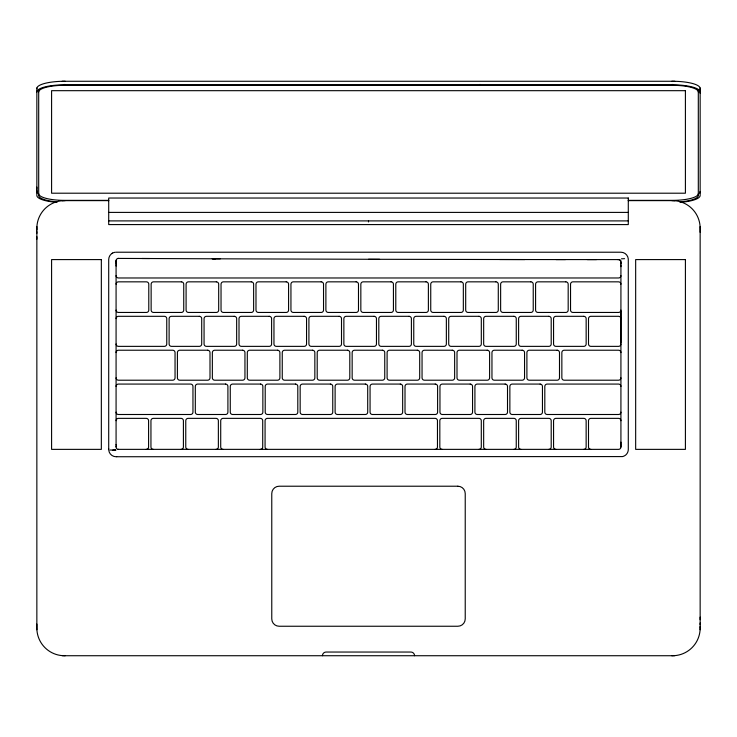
<?xml version="1.0" encoding="UTF-8"?>
<svg xmlns="http://www.w3.org/2000/svg" width="737" height="737" viewBox="0 0 737 737"><rect width="100%" height="100%" fill="white"/><g stroke="black" fill="none" stroke-linecap="round" stroke-linejoin="round"><path stroke-width="1.11" d="M36.896 192.329A28.034 7.25 0 0 1 36.85 191.896L36.85 191.021M36.85 627.215L36.896 629.73M36.85 626.579L36.85 625.529M36.85 624.902L36.85 624.064M36.85 239.23L36.85 236.706M36.85 233.353L36.85 231.667M36.85 229.99L36.85 229.152M36.85 190.588L36.85 189.722M36.85 188.847L36.85 187.115M108.707 448.787L108.735 450.012A7.379 7.379 0 0 0 116.05 456.737L116.667 456.737M116.078 445.093L116.078 444.577M116.078 266.029L116.078 265.357M116.078 264.343L116.078 262.989M116.078 262.308L116.078 261.635M620.923 446.051L620.923 447.018A2.358 2.358 0 0 1 618.564 449.367L118.224 449.358M620.923 445.369L620.923 443.729M620.923 443.001L620.923 442.154M620.923 342.843L620.923 311.456M620.923 266.656L620.923 265.302M620.923 263.947L620.923 263.266M620.923 262.335L620.923 262.925M700.15 627.215L700.15 626.376M700.15 624.69L700.15 623.014M700.15 619.651L700.15 617.136M700.15 232.302L700.15 231.455M700.15 230.828L700.15 229.778M700.15 229.152L700.104 226.627M700.15 93.212L700.15 91.48M700.15 90.605L700.15 89.739M36.85 191.896L36.85 191.841A27.637 7.149 0 0 0 37.311 193.205M116.078 446.862L116.078 446.355M700.15 191.786L700.113 192.274M36.896 87.998L36.85 88.597M111.996 253.454L112.558 253.113M118.003 258.42L149.694 258.53M621.438 258.816L624.571 258.669M115.82 450.095L109.942 450.021M62.12 200.731L65.197 200.63M674.88 655.626L671.803 655.727M62.12 81.3L65.197 81.273M671.803 81.273L674.88 81.3M38.693 91.987A25.795 6.679 0 0 1 64.487 85.308L672.513 85.308A25.795 6.679 0 0 1 698.308 91.987M38.693 193.684A25.795 6.679 0 0 0 64.487 200.363L108.707 200.363M628.293 200.363L672.513 200.363A25.795 6.679 0 0 0 698.308 193.684M108.707 200.63L64.487 200.63A27.637 27.637 0 0 0 36.85 228.267L36.85 628.09A27.637 27.637 0 0 0 64.487 655.727L672.513 655.727A27.637 27.637 0 0 0 700.15 628.09L700.15 627.629M628.293 200.63L672.513 200.63A27.637 27.637 0 0 1 700.15 228.267L700.15 628.09A28.034 28.034 0 0 1 700.104 629.73M671.803 200.63L674.88 200.731M108.707 212.403L628.293 212.403M108.707 220.897L628.293 220.897M116.151 252.22L620.95 252.22A7.379 7.379 0 0 1 628.274 258.954L628.293 449.303A7.481 7.481 0 0 1 625.63 455.098L625.114 455.429A7.361 7.361 0 0 1 622.433 456.581L116.842 456.737M556.048 259.571L596.509 259.59M587.306 259.59L618.564 259.59A2.358 2.358 0 0 1 620.923 261.948L620.923 447.009M617.661 259.59L618.426 259.59A2.635 2.635 0 0 1 620.978 261.174M65.197 655.727L62.12 655.626M368.5 259.286L524.79 259.553M499.704 259.525L565.463 259.581M212.21 258.798L379.592 259.313M212.671 258.798L215.379 258.807M141.965 258.494L220.271 258.825M118.417 449.367L118.436 449.367A2.358 2.358 0 0 1 116.078 447.009L116.078 260.741A2.358 2.358 0 0 1 118.436 258.383M700.15 191.841L700.15 191.896A27.637 7.149 0 0 1 699.689 193.205M700.15 88.818L700.15 88.431A28.034 7.25 0 0 0 700.104 87.998M116.078 261.552L116.078 260.87A2.653 2.653 0 0 1 116.114 260.281M36.85 228.728L36.85 228.313A28.034 28.034 0 0 1 36.896 226.627M698.308 90.2L698.308 195.462A25.795 6.679 0 0 1 679.606 201.883M672.513 84.414L672.513 85.308M480.036 84.414L480.036 85.308M368.5 220.897L368.5 221.948M108.707 448.916L108.707 259.571A7.453 7.453 0 0 1 115.285 252.192M64.487 84.414L64.487 85.308M38.693 90.2L38.693 195.462A25.795 6.679 0 0 0 57.394 201.883M36.85 91.987A27.637 7.149 0 0 1 64.487 84.829L672.513 84.829A27.637 7.149 0 0 1 700.15 91.987M56.021 202.27A27.637 7.149 0 0 1 36.85 195.462L36.85 88.403A27.637 7.149 0 0 1 64.487 81.273L672.513 81.273A27.637 7.149 0 0 1 700.15 88.422L700.15 195.462A27.637 7.149 0 0 1 680.979 202.27M414.562 655.727A3.685 3.685 0 0 0 410.877 652.042L326.123 652.042A3.685 3.685 0 0 0 322.438 655.727M116.078 275.62A2.358 2.358 0 0 0 118.436 277.978L618.564 277.978A2.358 2.358 0 0 0 620.923 275.62M116.078 310.093A2.358 2.358 0 0 0 118.436 312.451L146.423 312.451A2.358 2.358 0 0 0 148.782 310.093L148.782 284.196A2.358 2.358 0 0 0 146.423 281.838L118.436 281.838A2.358 2.358 0 0 0 116.078 284.196M116.078 344.004A2.358 2.358 0 0 0 118.436 346.362L164.397 346.362A2.358 2.358 0 0 0 166.755 344.004L166.755 318.67A2.358 2.358 0 0 0 164.397 316.311L118.436 316.311A2.358 2.358 0 0 0 116.078 318.67M116.078 377.851A2.358 2.358 0 0 0 118.436 380.209L172.688 380.209A2.358 2.358 0 0 0 175.047 377.851L175.047 352.581A2.358 2.358 0 0 0 172.688 350.222L118.436 350.222A2.358 2.358 0 0 0 116.078 352.581M116.078 386.428A2.358 2.358 0 0 1 118.436 384.069L190.597 384.069A2.358 2.358 0 0 1 192.956 386.428L192.956 412.14A2.358 2.358 0 0 1 190.597 414.498L118.436 414.498A2.358 2.358 0 0 1 116.078 412.14M146.23 449.367A2.358 2.358 0 0 0 148.588 447.009L148.588 420.716A2.358 2.358 0 0 0 146.23 418.358L118.436 418.358A2.358 2.358 0 0 0 116.078 420.716M181.053 449.367A2.358 2.358 0 0 0 183.412 447.009L183.412 420.716A2.358 2.358 0 0 0 181.053 418.358L153.305 418.358A2.358 2.358 0 0 0 150.947 420.716L150.947 447.009A2.358 2.358 0 0 0 153.305 449.367M216.005 449.367A2.358 2.358 0 0 0 218.364 447.009L218.364 420.716A2.358 2.358 0 0 0 216.005 418.358L188.119 418.358A2.358 2.358 0 0 0 185.761 420.716L185.761 447.009A2.358 2.358 0 0 0 188.119 449.367M260.354 449.367A2.358 2.358 0 0 0 262.713 447.009L262.713 420.716A2.358 2.358 0 0 0 260.354 418.358L223.071 418.358A2.358 2.358 0 0 0 220.713 420.716L220.713 447.009A2.358 2.358 0 0 0 223.071 449.367M435.106 449.367A2.358 2.358 0 0 0 437.465 447.009L437.465 420.716A2.358 2.358 0 0 0 435.106 418.358L267.43 418.358A2.358 2.358 0 0 0 265.071 420.716L265.071 447.009A2.358 2.358 0 0 0 267.43 449.367M478.939 449.367A2.358 2.358 0 0 0 481.298 447.009L481.298 420.716A2.358 2.358 0 0 0 478.939 418.358L442.172 418.358A2.358 2.358 0 0 0 439.823 420.716L439.823 447.009A2.358 2.358 0 0 0 442.172 449.367M620.923 284.196A2.358 2.358 0 0 0 618.564 281.838L572.898 281.838A2.358 2.358 0 0 0 570.539 284.196L570.539 310.093A2.358 2.358 0 0 0 572.898 312.451L618.564 312.451A2.358 2.358 0 0 0 620.923 310.093M620.923 318.67A2.358 2.358 0 0 0 618.564 316.311L590.871 316.311A2.358 2.358 0 0 0 588.513 318.67L588.513 344.004A2.358 2.358 0 0 0 590.871 346.362L618.564 346.362A2.358 2.358 0 0 0 620.923 344.004M620.923 352.581A2.358 2.358 0 0 0 618.564 350.222L564.21 350.222A2.358 2.358 0 0 0 561.852 352.581L561.852 377.851A2.358 2.358 0 0 0 564.21 380.209L618.564 380.209A2.358 2.358 0 0 0 620.923 377.851M620.923 386.428A2.358 2.358 0 0 0 618.564 384.069L547.167 384.069A2.358 2.358 0 0 0 544.809 386.428L544.809 412.14A2.358 2.358 0 0 0 547.167 414.498L618.564 414.498A2.358 2.358 0 0 0 620.923 412.14M513.892 449.367A2.358 2.358 0 0 0 516.25 447.009L516.25 420.716A2.358 2.358 0 0 0 513.892 418.358L486.015 418.358A2.358 2.358 0 0 0 483.656 420.716L483.656 447.009A2.358 2.358 0 0 0 486.015 449.367M548.844 449.367A2.358 2.358 0 0 0 551.202 447.009L551.202 420.716A2.358 2.358 0 0 0 548.844 418.358L520.967 418.358A2.358 2.358 0 0 0 518.608 420.716L518.608 447.009A2.358 2.358 0 0 0 520.967 449.367M583.796 449.367A2.358 2.358 0 0 0 586.145 447.009L586.145 420.716A2.358 2.358 0 0 0 583.796 418.358L555.91 418.358A2.358 2.358 0 0 0 553.561 420.716L553.561 447.009A2.358 2.358 0 0 0 555.91 449.367M590.862 449.367A2.358 2.358 0 0 1 588.504 447.009L588.504 420.716A2.358 2.358 0 0 1 590.862 418.358L618.564 418.358A2.358 2.358 0 0 1 620.923 420.716M115.598 450.132L112.448 450.408L115.598 450.132M685.41 90.679L51.59 90.679L51.59 193.205L685.41 193.205L685.41 90.679M628.293 198.032L108.707 198.032L108.707 224.582L628.293 224.582L628.293 198.05M101.338 259.59L51.59 259.59L51.59 449.367L101.338 449.367L101.338 259.59M685.41 259.59L635.663 259.59L635.663 449.367L685.41 449.367L685.41 259.59M181.376 281.838L153.499 281.838A2.358 2.358 0 0 0 151.14 284.196L151.14 310.093A2.358 2.358 0 0 0 153.499 312.451L181.376 312.451A2.358 2.358 0 0 0 183.734 310.093L183.734 284.196A2.358 2.358 0 0 0 181.376 281.838M216.328 281.838L188.451 281.838A2.358 2.358 0 0 0 186.093 284.196L186.093 310.093A2.358 2.358 0 0 0 188.451 312.451L216.328 312.451A2.358 2.358 0 0 0 218.686 310.093L218.686 284.196A2.358 2.358 0 0 0 216.328 281.838M251.271 281.838L223.394 281.838A2.358 2.358 0 0 0 221.036 284.196L221.036 310.093A2.358 2.358 0 0 0 223.394 312.451L251.271 312.451A2.358 2.358 0 0 0 253.629 310.093L253.629 284.196A2.358 2.358 0 0 0 251.271 281.838M286.223 281.838L258.346 281.838A2.358 2.358 0 0 0 255.988 284.196L255.988 310.093A2.358 2.358 0 0 0 258.346 312.451L286.223 312.451A2.358 2.358 0 0 0 288.582 310.093L288.582 284.196A2.358 2.358 0 0 0 286.223 281.838M321.175 281.838L293.298 281.838A2.358 2.358 0 0 0 290.94 284.196L290.94 310.093A2.358 2.358 0 0 0 293.298 312.451L321.175 312.451A2.358 2.358 0 0 0 323.534 310.093L323.534 284.196A2.358 2.358 0 0 0 321.175 281.838M356.128 281.838L328.251 281.838A2.358 2.358 0 0 0 325.892 284.196L325.892 310.093A2.358 2.358 0 0 0 328.251 312.451L356.128 312.451A2.358 2.358 0 0 0 358.486 310.093L358.486 284.196A2.358 2.358 0 0 0 356.128 281.838M391.071 281.838L363.194 281.838A2.358 2.358 0 0 0 360.835 284.196L360.835 310.093A2.358 2.358 0 0 0 363.194 312.451L391.071 312.451A2.358 2.358 0 0 0 393.429 310.093L393.429 284.196A2.358 2.358 0 0 0 391.071 281.838M426.023 281.838L398.146 281.838A2.358 2.358 0 0 0 395.787 284.196L395.787 310.093A2.358 2.358 0 0 0 398.146 312.451L426.023 312.451A2.358 2.358 0 0 0 428.381 310.093L428.381 284.196A2.358 2.358 0 0 0 426.023 281.838M460.975 281.838L433.098 281.838A2.358 2.358 0 0 0 430.74 284.196L430.74 310.093A2.358 2.358 0 0 0 433.098 312.451L460.975 312.451A2.358 2.358 0 0 0 463.333 310.093L463.333 284.196A2.358 2.358 0 0 0 460.975 281.838M495.927 281.838L468.05 281.838A2.358 2.358 0 0 0 465.692 284.196L465.692 310.093A2.358 2.358 0 0 0 468.05 312.451L495.927 312.451A2.358 2.358 0 0 0 498.286 310.093L498.286 284.196A2.358 2.358 0 0 0 495.927 281.838M530.87 281.838L502.993 281.838A2.358 2.358 0 0 0 500.635 284.196L500.635 310.093A2.358 2.358 0 0 0 502.993 312.451L530.87 312.451A2.358 2.358 0 0 0 533.229 310.093L533.229 284.196A2.358 2.358 0 0 0 530.87 281.838M565.823 281.838L537.946 281.838A2.358 2.358 0 0 0 535.587 284.196L535.587 310.093A2.358 2.358 0 0 0 537.946 312.451L565.823 312.451A2.358 2.358 0 0 0 568.181 310.093L568.181 284.196A2.358 2.358 0 0 0 565.823 281.838M199.349 316.311L171.472 316.311A2.358 2.358 0 0 0 169.114 318.67L169.114 344.004A2.358 2.358 0 0 0 171.472 346.362L199.349 346.362A2.358 2.358 0 0 0 201.708 344.004L201.708 318.67A2.358 2.358 0 0 0 199.349 316.311M234.302 316.311L206.424 316.311A2.358 2.358 0 0 0 204.066 318.67L204.066 344.004A2.358 2.358 0 0 0 206.424 346.362L234.302 346.362A2.358 2.358 0 0 0 236.66 344.004L236.66 318.67A2.358 2.358 0 0 0 234.302 316.311M269.254 316.311L241.368 316.311A2.358 2.358 0 0 0 239.009 318.67L239.009 344.004A2.358 2.358 0 0 0 241.368 346.362L269.254 346.362A2.358 2.358 0 0 0 271.603 344.004L271.603 318.67A2.358 2.358 0 0 0 269.254 316.311M304.197 316.311L276.32 316.311A2.358 2.358 0 0 0 273.961 318.67L273.961 344.004A2.358 2.358 0 0 0 276.32 346.362L304.197 346.362A2.358 2.358 0 0 0 306.555 344.004L306.555 318.67A2.358 2.358 0 0 0 304.197 316.311M339.149 316.311L311.272 316.311A2.358 2.358 0 0 0 308.914 318.67L308.914 344.004A2.358 2.358 0 0 0 311.272 346.362L339.149 346.362A2.358 2.358 0 0 0 341.507 344.004L341.507 318.67A2.358 2.358 0 0 0 339.149 316.311M374.101 316.311L346.224 316.311A2.358 2.358 0 0 0 343.866 318.67L343.866 344.004A2.358 2.358 0 0 0 346.224 346.362L374.101 346.362A2.358 2.358 0 0 0 376.46 344.004L376.46 318.67A2.358 2.358 0 0 0 374.101 316.311M409.053 316.311L381.167 316.311A2.358 2.358 0 0 0 378.809 318.67L378.809 344.004A2.358 2.358 0 0 0 381.167 346.362L409.053 346.362A2.358 2.358 0 0 0 411.403 344.004L411.403 318.67A2.358 2.358 0 0 0 409.053 316.311M443.996 316.311L416.119 316.311A2.358 2.358 0 0 0 413.761 318.67L413.761 344.004A2.358 2.358 0 0 0 416.119 346.362L443.996 346.362A2.358 2.358 0 0 0 446.355 344.004L446.355 318.67A2.358 2.358 0 0 0 443.996 316.311M478.949 316.311L451.072 316.311A2.358 2.358 0 0 0 448.713 318.67L448.713 344.004A2.358 2.358 0 0 0 451.072 346.362L478.949 346.362A2.358 2.358 0 0 0 481.307 344.004L481.307 318.67A2.358 2.358 0 0 0 478.949 316.311M513.901 316.311L486.024 316.311A2.358 2.358 0 0 0 483.665 318.67L483.665 344.004A2.358 2.358 0 0 0 486.024 346.362L513.901 346.362A2.358 2.358 0 0 0 516.259 344.004L516.259 318.67A2.358 2.358 0 0 0 513.901 316.311M548.853 316.311L520.967 316.311A2.358 2.358 0 0 0 518.608 318.67L518.608 344.004A2.358 2.358 0 0 0 520.967 346.362L548.853 346.362A2.358 2.358 0 0 0 551.202 344.004L551.202 318.67A2.358 2.358 0 0 0 548.853 316.311M583.796 316.311L555.919 316.311A2.358 2.358 0 0 0 553.561 318.67L553.561 344.004A2.358 2.358 0 0 0 555.919 346.362L583.796 346.362A2.358 2.358 0 0 0 586.155 344.004L586.155 318.67A2.358 2.358 0 0 0 583.796 316.311M207.641 350.222L179.764 350.222A2.358 2.358 0 0 0 177.405 352.581L177.405 377.851A2.358 2.358 0 0 0 179.764 380.209L207.641 380.209A2.358 2.358 0 0 0 209.999 377.851L209.999 352.581A2.358 2.358 0 0 0 207.641 350.222M242.593 350.222L214.716 350.222A2.358 2.358 0 0 0 212.357 352.581L212.357 377.851A2.358 2.358 0 0 0 214.716 380.209L242.593 380.209A2.358 2.358 0 0 0 244.951 377.851L244.951 352.581A2.358 2.358 0 0 0 242.593 350.222M277.545 350.222L249.659 350.222A2.358 2.358 0 0 0 247.3 352.581L247.3 377.851A2.358 2.358 0 0 0 249.659 380.209L277.545 380.209A2.358 2.358 0 0 0 279.894 377.851L279.894 352.581A2.358 2.358 0 0 0 277.545 350.222M312.488 350.222L284.611 350.222A2.358 2.358 0 0 0 282.253 352.581L282.253 377.851A2.358 2.358 0 0 0 284.611 380.209L312.488 380.209A2.358 2.358 0 0 0 314.846 377.851L314.846 352.581A2.358 2.358 0 0 0 312.488 350.222M347.44 350.222L319.563 350.222A2.358 2.358 0 0 0 317.205 352.581L317.205 377.851A2.358 2.358 0 0 0 319.563 380.209L347.44 380.209A2.358 2.358 0 0 0 349.799 377.851L349.799 352.581A2.358 2.358 0 0 0 347.44 350.222M382.392 350.222L354.515 350.222A2.358 2.358 0 0 0 352.157 352.581L352.157 377.851A2.358 2.358 0 0 0 354.515 380.209L382.392 380.209A2.358 2.358 0 0 0 384.751 377.851L384.751 352.581A2.358 2.358 0 0 0 382.392 350.222M417.345 350.222L389.458 350.222A2.358 2.358 0 0 0 387.1 352.581L387.1 377.851A2.358 2.358 0 0 0 389.458 380.209L417.345 380.209A2.358 2.358 0 0 0 419.694 377.851L419.694 352.581A2.358 2.358 0 0 0 417.345 350.222M452.288 350.222L424.411 350.222A2.358 2.358 0 0 0 422.052 352.581L422.052 377.851A2.358 2.358 0 0 0 424.411 380.209L452.288 380.209A2.358 2.358 0 0 0 454.646 377.851L454.646 352.581A2.358 2.358 0 0 0 452.288 350.222M487.24 350.222L459.363 350.222A2.358 2.358 0 0 0 457.004 352.581L457.004 377.851A2.358 2.358 0 0 0 459.363 380.209L487.24 380.209A2.358 2.358 0 0 0 489.598 377.851L489.598 352.581A2.358 2.358 0 0 0 487.24 350.222M522.192 350.222L494.315 350.222A2.358 2.358 0 0 0 491.957 352.581L491.957 377.851A2.358 2.358 0 0 0 494.315 380.209L522.192 380.209A2.358 2.358 0 0 0 524.551 377.851L524.551 352.581A2.358 2.358 0 0 0 522.192 350.222M557.144 350.222L529.258 350.222A2.358 2.358 0 0 0 526.9 352.581L526.9 377.851A2.358 2.358 0 0 0 529.258 380.209L557.144 380.209A2.358 2.358 0 0 0 559.494 377.851L559.494 352.581A2.358 2.358 0 0 0 557.144 350.222M225.55 384.069L197.673 384.069A2.358 2.358 0 0 0 195.314 386.428L195.314 412.14A2.358 2.358 0 0 0 197.673 414.498L225.55 414.498A2.358 2.358 0 0 0 227.908 412.14L227.908 386.428A2.358 2.358 0 0 0 225.55 384.069M260.502 384.069L232.616 384.069A2.358 2.358 0 0 0 230.266 386.428L230.266 412.14A2.358 2.358 0 0 0 232.616 414.498L260.502 414.498A2.358 2.358 0 0 0 262.86 412.14L262.86 386.428A2.358 2.358 0 0 0 260.502 384.069M295.445 384.069L267.568 384.069A2.358 2.358 0 0 0 265.209 386.428L265.209 412.14A2.358 2.358 0 0 0 267.568 414.498L295.445 414.498A2.358 2.358 0 0 0 297.803 412.14L297.803 386.428A2.358 2.358 0 0 0 295.445 384.069M330.397 384.069L302.52 384.069A2.358 2.358 0 0 0 300.162 386.428L300.162 412.14A2.358 2.358 0 0 0 302.52 414.498L330.397 414.498A2.358 2.358 0 0 0 332.755 412.14L332.755 386.428A2.358 2.358 0 0 0 330.397 384.069M365.349 384.069L337.472 384.069A2.358 2.358 0 0 0 335.114 386.428L335.114 412.14A2.358 2.358 0 0 0 337.472 414.498L365.349 414.498A2.358 2.358 0 0 0 367.708 412.14L367.708 386.428A2.358 2.358 0 0 0 365.349 384.069M400.302 384.069L372.415 384.069A2.358 2.358 0 0 0 370.066 386.428L370.066 412.14A2.358 2.358 0 0 0 372.415 414.498L400.302 414.498A2.358 2.358 0 0 0 402.66 412.14L402.66 386.428A2.358 2.358 0 0 0 400.302 384.069M435.245 384.069L407.368 384.069A2.358 2.358 0 0 0 405.009 386.428L405.009 412.14A2.358 2.358 0 0 0 407.368 414.498L435.245 414.498A2.358 2.358 0 0 0 437.603 412.14L437.603 386.428A2.358 2.358 0 0 0 435.245 384.069M470.197 384.069L442.32 384.069A2.358 2.358 0 0 0 439.961 386.428L439.961 412.14A2.358 2.358 0 0 0 442.32 414.498L470.197 414.498A2.358 2.358 0 0 0 472.555 412.14L472.555 386.428A2.358 2.358 0 0 0 470.197 384.069M505.149 384.069L477.272 384.069A2.358 2.358 0 0 0 474.914 386.428L474.914 412.14A2.358 2.358 0 0 0 477.272 414.498L505.149 414.498A2.358 2.358 0 0 0 507.507 412.14L507.507 386.428A2.358 2.358 0 0 0 505.149 384.069M540.101 384.069L512.215 384.069A2.358 2.358 0 0 0 509.866 386.428L509.866 412.14A2.358 2.358 0 0 0 512.215 414.498L540.101 414.498A2.358 2.358 0 0 0 542.45 412.14L542.45 386.428A2.358 2.358 0 0 0 540.101 384.069M457.861 486.217L279.139 486.217A7.37 7.37 0 0 0 271.769 493.587L271.769 618.877A7.37 7.37 0 0 0 279.139 626.247L457.861 626.247A7.37 7.37 0 0 0 465.231 618.877L465.231 493.587A7.37 7.37 0 0 0 457.861 486.217"/></g></svg>
